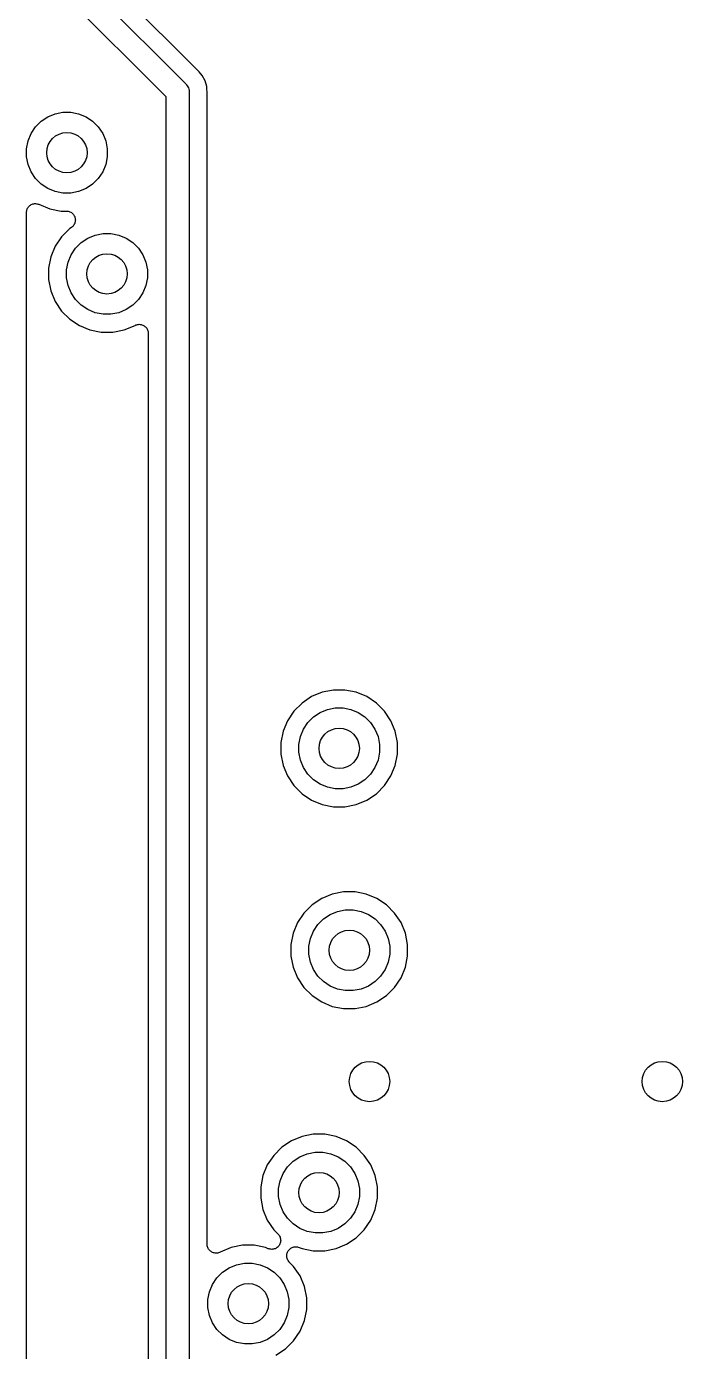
# Model space of a CAD drawing. Extents: x 1.98 to 5.9, y -3.93 to -1.98.
# Drawn here: x 1.976 to 2.232, y -3.408 to -2.892 of the extents above; entities that cross this region are included whole.
import ezdxf

# ---------------------------------------------------------------- set-up
doc = ezdxf.new("R2010")
doc.units = 0
doc.header["$MEASUREMENT"] = 0
doc.layers.add('BLACK', color=7, linetype='CONTINUOUS')

msp = doc.modelspace()

# ---------------------------------------------------------------- linework, layer by layer
at = {"layer": 'BLACK', "linetype": 'CONTINUOUS'}
for p, q in [((2.04304, -2.90867), (1.99678, -2.8624)), ((1.98875, -2.86428), (2.03846, -2.91398)), ((2.03093, -2.91919), (1.98123, -2.86948)), ((2.04316, -2.90876), (2.04304, -2.90867)), ((2.04326, -2.90887), (2.04316, -2.90876)), ((2.0433, -2.9089), (2.04326, -2.90887)), ((2.0436, -2.90915), (2.0433, -2.9089)), ((2.03846, -2.91398), (2.03863, -2.91413)), ((2.03863, -2.91413), (2.03877, -2.9143)), ((2.04385, -2.90946), (2.0436, -2.90915)), ((2.04386, -2.90946), (2.04385, -2.90946)), ((2.04504, -2.9109), (2.04386, -2.90946)), ((2.04611, -2.9129), (2.04504, -2.9109)), ((2.04677, -2.91507), (2.04611, -2.9129)), ((2.03093, -3.51553), (2.03093, -2.91919)), ((2.03877, -2.9143), (2.03877, -2.9143)), ((2.03877, -2.9143), (2.03919, -2.91481)), ((2.03919, -2.91481), (2.03961, -2.91559)), ((2.03961, -2.91559), (2.0398, -2.91623)), ((2.0398, -2.91623), (2.03987, -2.91644)), ((2.03987, -2.91644), (2.03993, -2.9171)), ((2.03993, -2.9171), (2.03993, -2.9171)), ((2.03993, -2.9171), (2.03995, -2.91732)), ((2.03995, -2.91732), (2.03993, -2.91754)), ((2.03993, -2.91754), (2.03993, -3.51388)), ((2.04686, -2.91605), (2.04677, -2.91507)), ((2.04699, -2.91732), (2.04686, -2.91605)), ((2.04686, -2.91605), (2.04686, -2.91605)), ((2.04693, -2.91801), (2.04695, -2.91786)), ((2.04693, -2.91806), (2.04693, -2.91801)), ((2.04693, -3.36659), (2.04693, -2.91806)), ((2.04695, -2.91772), (2.04699, -2.91732)), ((2.04695, -2.91786), (2.04695, -2.91772)), ((1.98, -2.93091), (1.9822, -2.92871)), ((1.9822, -2.92871), (1.98478, -2.92699)), ((1.98478, -2.92699), (1.98764, -2.9258)), ((1.98764, -2.9258), (1.99069, -2.9252)), ((1.99069, -2.9252), (1.99379, -2.9252)), ((1.99379, -2.9252), (1.99683, -2.9258)), ((1.99683, -2.9258), (1.9997, -2.92699)), ((1.9997, -2.92699), (2.00228, -2.92871)), ((2.00228, -2.92871), (2.00447, -2.93091)), ((1.97709, -2.93635), (1.97828, -2.93349)), ((1.97828, -2.93349), (1.98, -2.93091)), ((2.00447, -2.93091), (2.00619, -2.93349)), ((2.00619, -2.93349), (2.00738, -2.93635)), ((1.97649, -2.93939), (1.97709, -2.93635)), ((1.97649, -2.9425), (1.97649, -2.93939)), ((2.00738, -2.93635), (2.00798, -2.93939)), ((2.00798, -2.93939), (2.00798, -2.9425)), ((1.97709, -2.94554), (1.97649, -2.9425)), ((2.00798, -2.9425), (2.00738, -2.94554)), ((1.97828, -2.9484), (1.97709, -2.94554)), ((1.98, -2.95098), (1.97828, -2.9484)), ((2.00619, -2.9484), (2.00447, -2.95098)), ((2.00738, -2.94554), (2.00619, -2.9484)), ((1.9822, -2.95318), (1.98, -2.95098)), ((1.98478, -2.9549), (1.9822, -2.95318)), ((1.98764, -2.95609), (1.98478, -2.9549)), ((1.9997, -2.9549), (1.99683, -2.95609)), ((2.00228, -2.95318), (1.9997, -2.9549)), ((2.00447, -2.95098), (2.00228, -2.95318)), ((1.99069, -2.95669), (1.98764, -2.95609)), ((1.99379, -2.95669), (1.99069, -2.95669)), ((1.99683, -2.95609), (1.99379, -2.95669)), ((1.97649, -2.96423), (1.97653, -2.96391)), ((1.97649, -2.96425), (1.97649, -2.96423)), ((1.97649, -2.96428), (1.97649, -2.96425)), ((1.97649, -2.96425), (1.97649, -2.96425)), ((1.97649, -2.96425), (1.97649, -2.96425)), ((1.97649, -3.78054), (1.97649, -2.96428)), ((1.97653, -2.96391), (1.97656, -2.96357)), ((1.97656, -2.96355), (1.97666, -2.96324)), ((1.97656, -2.96356), (1.97656, -2.96355)), ((1.97656, -2.96357), (1.97656, -2.96356)), ((1.97666, -2.96324), (1.97676, -2.96292)), ((1.97676, -2.96292), (1.97677, -2.96291)), ((1.97677, -2.9629), (1.97693, -2.96261)), ((1.97677, -2.96291), (1.97677, -2.9629)), ((1.97693, -2.96261), (1.97709, -2.96232)), ((1.97709, -2.96232), (1.9771, -2.96231)), ((1.9771, -2.9623), (1.97732, -2.96205)), ((1.9771, -2.96231), (1.9771, -2.9623)), ((1.97732, -2.96205), (1.97753, -2.96179)), ((1.97753, -2.96179), (1.97754, -2.96178)), ((1.97753, -2.96179), (1.97753, -2.96179)), ((1.97754, -2.96178), (1.9778, -2.96157)), ((1.9778, -2.96157), (1.97806, -2.96136)), ((1.97806, -2.96136), (1.97807, -2.96135)), ((1.97806, -2.96136), (1.97806, -2.96136)), ((1.97807, -2.96135), (1.97837, -2.9612)), ((1.97837, -2.9612), (1.97866, -2.96104)), ((1.97866, -2.96104), (1.97867, -2.96104)), ((1.97867, -2.96104), (1.97868, -2.96104)), ((1.97868, -2.96104), (1.979, -2.96094)), ((1.979, -2.96094), (1.97931, -2.96085)), ((1.97931, -2.96085), (1.97932, -2.96085)), ((1.97932, -2.96085), (1.97933, -2.96084)), ((1.97933, -2.96084), (1.97966, -2.96081)), ((1.97966, -2.96081), (1.97999, -2.96078)), ((1.97999, -2.96078), (1.98, -2.96078)), ((1.98, -2.96078), (1.98001, -2.96078)), ((1.98001, -2.96078), (1.98034, -2.96082)), ((1.98034, -2.96082), (1.98067, -2.96085)), ((1.98067, -2.96085), (1.98068, -2.96085)), ((1.98068, -2.96085), (1.98069, -2.96085)), ((1.98069, -2.96085), (1.98101, -2.96095)), ((1.98101, -2.96095), (1.98133, -2.96105)), ((1.98133, -2.96105), (1.9856, -2.96282)), ((1.9856, -2.96282), (1.99, -2.96369)), ((1.99, -2.96369), (1.99205, -2.96369)), ((1.99205, -2.96369), (1.99209, -2.96369)), ((1.99209, -2.96369), (1.99209, -2.96369)), ((1.99209, -2.96369), (1.99209, -2.96369)), ((1.99209, -2.96369), (1.9921, -2.96369)), ((1.9921, -2.96369), (1.99242, -2.96373)), ((1.99242, -2.96373), (1.99277, -2.96377)), ((1.99277, -2.96377), (1.99277, -2.96377)), ((1.99277, -2.96377), (1.99278, -2.96377)), ((1.99278, -2.96377), (1.99309, -2.96387)), ((1.99309, -2.96387), (1.99342, -2.96397)), ((1.99342, -2.96397), (1.99343, -2.96397)), ((1.99343, -2.96397), (1.99343, -2.96398)), ((1.99343, -2.96398), (1.99373, -2.96414)), ((1.99373, -2.96414), (1.99402, -2.9643)), ((1.99402, -2.9643), (1.99402, -2.9643)), ((1.99402, -2.9643), (1.99403, -2.9643)), ((1.99403, -2.9643), (1.99429, -2.96453)), ((1.99429, -2.96453), (1.99455, -2.96474)), ((1.99455, -2.96474), (1.99455, -2.96474)), ((1.99455, -2.96474), (1.99455, -2.96474)), ((1.99455, -2.96474), (1.99476, -2.965)), ((1.99476, -2.965), (1.99498, -2.96527)), ((1.99498, -2.96527), (1.99498, -2.96527)), ((1.99498, -2.96527), (1.99498, -2.96528)), ((1.99498, -2.96528), (1.99513, -2.96557)), ((1.99513, -2.96557), (1.99529, -2.96587)), ((1.99529, -2.96587), (1.99529, -2.96588)), ((1.99529, -2.96588), (1.9953, -2.96588)), ((1.9953, -2.96588), (1.99539, -2.96619)), ((1.99337, -2.97052), (1.9902, -2.97369)), ((1.994, -2.9701), (1.99337, -2.97052)), ((1.99425, -2.96989), (1.994, -2.9701)), ((1.99452, -2.96968), (1.99425, -2.96989)), ((1.99474, -2.96941), (1.99452, -2.96967)), ((1.99452, -2.96967), (1.99452, -2.96967)), ((1.99452, -2.96967), (1.99452, -2.96968)), ((1.99495, -2.96915), (1.99474, -2.96941)), ((1.99496, -2.96915), (1.99495, -2.96915)), ((1.99512, -2.96884), (1.99496, -2.96914)), ((1.99496, -2.96914), (1.99496, -2.96915)), ((1.99528, -2.96855), (1.99512, -2.96884)), ((1.99538, -2.96821), (1.99528, -2.96854)), ((1.99528, -2.96854), (1.99528, -2.96854)), ((1.99528, -2.96854), (1.99528, -2.96855)), ((1.99548, -2.9679), (1.99538, -2.96821)), ((1.99539, -2.96619), (1.99549, -2.96653)), ((1.99552, -2.96755), (1.99548, -2.96789)), ((1.99548, -2.96789), (1.99548, -2.96789)), ((1.99548, -2.96789), (1.99548, -2.9679)), ((1.99549, -2.96653), (1.99549, -2.96653)), ((1.99549, -2.96653), (1.99549, -2.96654)), ((1.99549, -2.96654), (1.99552, -2.96687)), ((1.99552, -2.96687), (1.99555, -2.96721)), ((1.99555, -2.96722), (1.99552, -2.96755)), ((1.99555, -2.96721), (1.99555, -2.96721)), ((1.99555, -2.96721), (1.99555, -2.96722)), ((1.9902, -2.97369), (1.98771, -2.97741)), ((1.99564, -2.97815), (1.99784, -2.97596)), ((1.99784, -2.97596), (2.00041, -2.97423)), ((2.00041, -2.97423), (2.00328, -2.97305)), ((2.00328, -2.97305), (2.00632, -2.97244)), ((2.00632, -2.97244), (2.00943, -2.97244)), ((2.00943, -2.97244), (2.01247, -2.97305)), ((2.01247, -2.97305), (2.01533, -2.97423)), ((2.01533, -2.97423), (2.01791, -2.97596)), ((2.01791, -2.97596), (2.02011, -2.97815)), ((1.98771, -2.97741), (1.986, -2.98155)), ((1.99273, -2.9836), (1.99392, -2.98073)), ((1.99392, -2.98073), (1.99564, -2.97815)), ((2.02011, -2.97815), (2.02183, -2.98073)), ((2.02183, -2.98073), (2.02302, -2.9836)), ((1.986, -2.98155), (1.98513, -2.98595)), ((1.98513, -2.98595), (1.98513, -2.99043)), ((1.99213, -2.98664), (1.99273, -2.9836)), ((2.02302, -2.9836), (2.02362, -2.98664)), ((1.98513, -2.99043), (1.986, -2.99482)), ((1.99213, -2.98974), (1.99213, -2.98664)), ((1.99273, -2.99278), (1.99213, -2.98974)), ((2.02362, -2.98974), (2.02302, -2.99278)), ((2.02362, -2.98664), (2.02362, -2.98974)), ((1.986, -2.99482), (1.98771, -2.99896)), ((1.99392, -2.99565), (1.99273, -2.99278)), ((1.99564, -2.99823), (1.99392, -2.99565)), ((2.02183, -2.99565), (2.02011, -2.99823)), ((2.02302, -2.99278), (2.02183, -2.99565)), ((1.98771, -2.99896), (1.9902, -3.00269)), ((1.99784, -3.00042), (1.99564, -2.99823)), ((2.00041, -3.00214), (1.99784, -3.00042)), ((2.01791, -3.00042), (2.01533, -3.00214)), ((2.02011, -2.99823), (2.01791, -3.00042)), ((1.9902, -3.00269), (1.99337, -3.00586)), ((1.99337, -3.00586), (1.9971, -3.00835)), ((2.00328, -3.00333), (2.00041, -3.00214)), ((2.00632, -3.00394), (2.00328, -3.00333)), ((2.00943, -3.00394), (2.00632, -3.00394)), ((2.01247, -3.00333), (2.00943, -3.00394)), ((2.01533, -3.00214), (2.01247, -3.00333)), ((1.9971, -3.00835), (2.00124, -3.01006)), ((2.00124, -3.01006), (2.00563, -3.01094)), ((2.00563, -3.01094), (2.01011, -3.01094)), ((2.01011, -3.01094), (2.01451, -3.01006)), ((2.01451, -3.01006), (2.01883, -3.00827)), ((2.01883, -3.00827), (2.01912, -3.00812)), ((2.01912, -3.00812), (2.01913, -3.00812)), ((2.01913, -3.00812), (2.01914, -3.00811)), ((2.01914, -3.00811), (2.01945, -3.00802)), ((2.01945, -3.00802), (2.01978, -3.00793)), ((2.01978, -3.00793), (2.01979, -3.00792)), ((2.01978, -3.00793), (2.01978, -3.00793)), ((2.01979, -3.00792), (2.02013, -3.0079)), ((2.02013, -3.0079), (2.02046, -3.00787)), ((2.02046, -3.00787), (2.02046, -3.00787)), ((2.02046, -3.00787), (2.02047, -3.00787)), ((2.02047, -3.00787), (2.02081, -3.0079)), ((2.02081, -3.0079), (2.02114, -3.00794)), ((2.02114, -3.00794), (2.02114, -3.00794)), ((2.02114, -3.00794), (2.02115, -3.00794)), ((2.02115, -3.00794), (2.02147, -3.00804)), ((2.02147, -3.00804), (2.02179, -3.00814)), ((2.02179, -3.00814), (2.0218, -3.00814)), ((2.0218, -3.00814), (2.0218, -3.00814)), ((2.0218, -3.00814), (2.0221, -3.00831)), ((2.0221, -3.00831), (2.02239, -3.00846)), ((2.02239, -3.00846), (2.0224, -3.00847)), ((2.0224, -3.00847), (2.0224, -3.00847)), ((2.0224, -3.00847), (2.02266, -3.00869)), ((2.02266, -3.00869), (2.02292, -3.0089)), ((2.02292, -3.0089), (2.02292, -3.00891)), ((2.02292, -3.00891), (2.02293, -3.00891)), ((2.02293, -3.00891), (2.02314, -3.00917)), ((2.02314, -3.00917), (2.02335, -3.00943)), ((2.02335, -3.00943), (2.02335, -3.00944)), ((2.02335, -3.00944), (2.02336, -3.00944)), ((2.02336, -3.00944), (2.02351, -3.00974)), ((2.02351, -3.00974), (2.02367, -3.01003)), ((2.02367, -3.01003), (2.02367, -3.01004)), ((2.02367, -3.01004), (2.02367, -3.01005)), ((2.02367, -3.01005), (2.02377, -3.01037)), ((2.02377, -3.01037), (2.02387, -3.01069)), ((2.02387, -3.01069), (2.02387, -3.01069)), ((2.02387, -3.01069), (2.02387, -3.0107)), ((2.02387, -3.0107), (2.0239, -3.01103)), ((2.0239, -3.01103), (2.02393, -3.01137)), ((2.02393, -3.01137), (2.02393, -3.51501)), ((2.09179, -3.15135), (2.08765, -3.15307)), ((2.09618, -3.15048), (2.09179, -3.15135)), ((2.10067, -3.15048), (2.09618, -3.15048)), ((2.10506, -3.15135), (2.10067, -3.15048)), ((2.1092, -3.15307), (2.10506, -3.15135)), ((2.08392, -3.15556), (2.08076, -3.15873)), ((2.08765, -3.15307), (2.08392, -3.15556)), ((2.11293, -3.15556), (2.1092, -3.15307)), ((2.11609, -3.15873), (2.11293, -3.15556)), ((2.08076, -3.15873), (2.07827, -3.16245)), ((2.08619, -3.16319), (2.08839, -3.161)), ((2.08839, -3.161), (2.09097, -3.15927)), ((2.09097, -3.15927), (2.09383, -3.15809)), ((2.09383, -3.15809), (2.09687, -3.15748)), ((2.09687, -3.15748), (2.09998, -3.15748)), ((2.09998, -3.15748), (2.10302, -3.15809)), ((2.10302, -3.15809), (2.10588, -3.15927)), ((2.10588, -3.15927), (2.10846, -3.161)), ((2.10846, -3.161), (2.11066, -3.16319)), ((2.11858, -3.16245), (2.11609, -3.15873)), ((2.07655, -3.16659), (2.07568, -3.17099)), ((2.07827, -3.16245), (2.07655, -3.16659)), ((2.08328, -3.16863), (2.08447, -3.16577)), ((2.08447, -3.16577), (2.08619, -3.16319)), ((2.11066, -3.16319), (2.11238, -3.16577)), ((2.11238, -3.16577), (2.11357, -3.16863)), ((2.1203, -3.16659), (2.11858, -3.16245)), ((2.12117, -3.17099), (2.1203, -3.16659)), ((2.07568, -3.17099), (2.07568, -3.17547)), ((2.08268, -3.17168), (2.08328, -3.16863)), ((2.08268, -3.17478), (2.08268, -3.17168)), ((2.11357, -3.16863), (2.11417, -3.17168)), ((2.11417, -3.17168), (2.11417, -3.17478)), ((2.12117, -3.17547), (2.12117, -3.17099)), ((2.07568, -3.17547), (2.07655, -3.17986)), ((2.08328, -3.17782), (2.08268, -3.17478)), ((2.11417, -3.17478), (2.11357, -3.17782)), ((2.1203, -3.17986), (2.12117, -3.17547)), ((2.07655, -3.17986), (2.07827, -3.184)), ((2.08447, -3.18069), (2.08328, -3.17782)), ((2.08619, -3.18327), (2.08447, -3.18069)), ((2.11238, -3.18069), (2.11066, -3.18327)), ((2.11357, -3.17782), (2.11238, -3.18069)), ((2.11858, -3.184), (2.1203, -3.17986)), ((2.07827, -3.184), (2.08076, -3.18773)), ((2.08076, -3.18773), (2.08392, -3.1909)), ((2.08839, -3.18546), (2.08619, -3.18327)), ((2.09097, -3.18718), (2.08839, -3.18546)), ((2.09383, -3.18837), (2.09097, -3.18718)), ((2.10588, -3.18718), (2.10302, -3.18837)), ((2.10846, -3.18546), (2.10588, -3.18718)), ((2.11066, -3.18327), (2.10846, -3.18546)), ((2.11293, -3.1909), (2.11609, -3.18773)), ((2.11609, -3.18773), (2.11858, -3.184)), ((2.08392, -3.1909), (2.08765, -3.19339)), ((2.09687, -3.18898), (2.09383, -3.18837)), ((2.09998, -3.18898), (2.09687, -3.18898)), ((2.10302, -3.18837), (2.09998, -3.18898)), ((2.1092, -3.19339), (2.11293, -3.1909)), ((2.08765, -3.19339), (2.09179, -3.1951)), ((2.09179, -3.1951), (2.09618, -3.19598)), ((2.09618, -3.19598), (2.10067, -3.19598)), ((2.10067, -3.19598), (2.10506, -3.1951)), ((2.10506, -3.1951), (2.1092, -3.19339)), ((2.10012, -3.22922), (2.09573, -3.23009)), ((2.1046, -3.22922), (2.10012, -3.22922)), ((2.109, -3.23009), (2.1046, -3.22922)), ((2.08786, -3.2343), (2.08469, -3.23747)), ((2.09159, -3.23181), (2.08786, -3.2343)), ((2.09573, -3.23009), (2.09159, -3.23181)), ((2.11314, -3.23181), (2.109, -3.23009)), ((2.11686, -3.2343), (2.11314, -3.23181)), ((2.12003, -3.23747), (2.11686, -3.2343)), ((2.08469, -3.23747), (2.0822, -3.24119)), ((2.09013, -3.24193), (2.09232, -3.23974)), ((2.09232, -3.23974), (2.0949, -3.23801)), ((2.0949, -3.23801), (2.09777, -3.23683)), ((2.09777, -3.23683), (2.10081, -3.23622)), ((2.10081, -3.23622), (2.10391, -3.23622)), ((2.10391, -3.23622), (2.10696, -3.23683)), ((2.10696, -3.23683), (2.10982, -3.23801)), ((2.10982, -3.23801), (2.1124, -3.23974)), ((2.1124, -3.23974), (2.11459, -3.24193)), ((2.12252, -3.24119), (2.12003, -3.23747)), ((2.0822, -3.24119), (2.08049, -3.24533)), ((2.08722, -3.24737), (2.08841, -3.24451)), ((2.08841, -3.24451), (2.09013, -3.24193)), ((2.11459, -3.24193), (2.11632, -3.24451)), ((2.11632, -3.24451), (2.11751, -3.24737)), ((2.12424, -3.24533), (2.12252, -3.24119)), ((2.08049, -3.24533), (2.07961, -3.24973)), ((2.07961, -3.24973), (2.07961, -3.25421)), ((2.08661, -3.25042), (2.08722, -3.24737)), ((2.11751, -3.24737), (2.11811, -3.25042)), ((2.12511, -3.24973), (2.12424, -3.24533)), ((2.12511, -3.25421), (2.12511, -3.24973)), ((2.07961, -3.25421), (2.08049, -3.2586)), ((2.08661, -3.25352), (2.08661, -3.25042)), ((2.08722, -3.25656), (2.08661, -3.25352)), ((2.11811, -3.25352), (2.11751, -3.25656)), ((2.11811, -3.25042), (2.11811, -3.25352)), ((2.12424, -3.2586), (2.12511, -3.25421)), ((2.08049, -3.2586), (2.0822, -3.26274)), ((2.08841, -3.25943), (2.08722, -3.25656)), ((2.09013, -3.26201), (2.08841, -3.25943)), ((2.11632, -3.25943), (2.11459, -3.26201)), ((2.11751, -3.25656), (2.11632, -3.25943)), ((2.12252, -3.26274), (2.12424, -3.2586)), ((2.0822, -3.26274), (2.08469, -3.26647)), ((2.09232, -3.2642), (2.09013, -3.26201)), ((2.0949, -3.26592), (2.09232, -3.2642)), ((2.1124, -3.2642), (2.10982, -3.26592)), ((2.11459, -3.26201), (2.1124, -3.2642)), ((2.12003, -3.26647), (2.12252, -3.26274)), ((2.08469, -3.26647), (2.08786, -3.26964)), ((2.08786, -3.26964), (2.09159, -3.27213)), ((2.09777, -3.26711), (2.0949, -3.26592)), ((2.10081, -3.26772), (2.09777, -3.26711)), ((2.10391, -3.26772), (2.10081, -3.26772)), ((2.10696, -3.26711), (2.10391, -3.26772)), ((2.10982, -3.26592), (2.10696, -3.26711)), ((2.11314, -3.27213), (2.11686, -3.26964)), ((2.11686, -3.26964), (2.12003, -3.26647)), ((2.09159, -3.27213), (2.09573, -3.27384)), ((2.09573, -3.27384), (2.10012, -3.27472)), ((2.10012, -3.27472), (2.1046, -3.27472)), ((2.1046, -3.27472), (2.109, -3.27384)), ((2.109, -3.27384), (2.11314, -3.27213)), ((2.07978, -3.3263), (2.07605, -3.32879)), ((2.08392, -3.32458), (2.07978, -3.3263)), ((2.08831, -3.32371), (2.08392, -3.32458)), ((2.09279, -3.32371), (2.08831, -3.32371)), ((2.09719, -3.32458), (2.09279, -3.32371)), ((2.10133, -3.3263), (2.09719, -3.32458)), ((2.10505, -3.32879), (2.10133, -3.3263)), ((2.07288, -3.33196), (2.07039, -3.33568)), ((2.07605, -3.32879), (2.07288, -3.33196)), ((2.08051, -3.33422), (2.08309, -3.3325)), ((2.08309, -3.3325), (2.08596, -3.33131)), ((2.08596, -3.33131), (2.089, -3.33071)), ((2.089, -3.33071), (2.0921, -3.33071)), ((2.0921, -3.33071), (2.09514, -3.33131)), ((2.09514, -3.33131), (2.09801, -3.3325)), ((2.09801, -3.3325), (2.10059, -3.33422)), ((2.10822, -3.33196), (2.10505, -3.32879)), ((2.11071, -3.33568), (2.10822, -3.33196)), ((2.07039, -3.33568), (2.06868, -3.33982)), ((2.0766, -3.339), (2.07832, -3.33642)), ((2.07832, -3.33642), (2.08051, -3.33422)), ((2.10059, -3.33422), (2.10278, -3.33642)), ((2.10278, -3.33642), (2.10451, -3.339)), ((2.11242, -3.33982), (2.11071, -3.33568)), ((2.06868, -3.33982), (2.0678, -3.34422)), ((2.0748, -3.34491), (2.07541, -3.34186)), ((2.07541, -3.34186), (2.0766, -3.339)), ((2.10451, -3.339), (2.10569, -3.34186)), ((2.10569, -3.34186), (2.1063, -3.34491)), ((2.1133, -3.34422), (2.11242, -3.33982)), ((2.0678, -3.34422), (2.0678, -3.3487)), ((2.0748, -3.34801), (2.0748, -3.34491)), ((2.07541, -3.35105), (2.0748, -3.34801)), ((2.1063, -3.34801), (2.10569, -3.35105)), ((2.1063, -3.34491), (2.1063, -3.34801)), ((2.1133, -3.3487), (2.1133, -3.34422)), ((2.0678, -3.3487), (2.06868, -3.35309)), ((2.06868, -3.35309), (2.07039, -3.35723)), ((2.0766, -3.35392), (2.07541, -3.35105)), ((2.10569, -3.35105), (2.10451, -3.35392)), ((2.11071, -3.35723), (2.11242, -3.35309)), ((2.11242, -3.35309), (2.1133, -3.3487)), ((2.07039, -3.35723), (2.07288, -3.36096)), ((2.07832, -3.3565), (2.0766, -3.35392)), ((2.08051, -3.35869), (2.07832, -3.3565)), ((2.10278, -3.3565), (2.10059, -3.35869)), ((2.10451, -3.35392), (2.10278, -3.3565)), ((2.10822, -3.36096), (2.11071, -3.35723)), ((2.07288, -3.36096), (2.07457, -3.36265)), ((2.07457, -3.36265), (2.07461, -3.36269)), ((2.07461, -3.36269), (2.07482, -3.36295)), ((2.07482, -3.36295), (2.07503, -3.36321)), ((2.07503, -3.36321), (2.07503, -3.36322)), ((2.07503, -3.36322), (2.07504, -3.36322)), ((2.07504, -3.36322), (2.07518, -3.3635)), ((2.07518, -3.3635), (2.07535, -3.36382)), ((2.08309, -3.36041), (2.08051, -3.35869)), ((2.08596, -3.3616), (2.08309, -3.36041)), ((2.089, -3.3622), (2.08596, -3.3616)), ((2.0921, -3.3622), (2.089, -3.3622)), ((2.09514, -3.3616), (2.0921, -3.3622)), ((2.09801, -3.36041), (2.09514, -3.3616)), ((2.10059, -3.35869), (2.09801, -3.36041)), ((2.10505, -3.36413), (2.10822, -3.36096)), ((2.04697, -3.36692), (2.04693, -3.36659)), ((2.047, -3.36725), (2.04697, -3.36692)), ((2.047, -3.36726), (2.047, -3.36725)), ((2.047, -3.36727), (2.047, -3.36726)), ((2.0471, -3.36759), (2.047, -3.36727)), ((2.04719, -3.36791), (2.0471, -3.36759)), ((2.0472, -3.36792), (2.04719, -3.36791)), ((2.04719, -3.36791), (2.04719, -3.36791)), ((2.04735, -3.36822), (2.0472, -3.36792)), ((2.04751, -3.36851), (2.04735, -3.36822)), ((2.04751, -3.36852), (2.04751, -3.36851)), ((2.04752, -3.36852), (2.04751, -3.36852)), ((2.04773, -3.36878), (2.04752, -3.36852)), ((2.04794, -3.36904), (2.04773, -3.36878)), ((2.05636, -3.36789), (2.05204, -3.36968)), ((2.06075, -3.36702), (2.05636, -3.36789)), ((2.06523, -3.36702), (2.06075, -3.36702)), ((2.06963, -3.36789), (2.06523, -3.36702)), ((2.07076, -3.36836), (2.06963, -3.36789)), ((2.07108, -3.36846), (2.07076, -3.36836)), ((2.07141, -3.36856), (2.07108, -3.36846)), ((2.07173, -3.36859), (2.07141, -3.36856)), ((2.07141, -3.36856), (2.07141, -3.36856)), ((2.07141, -3.36856), (2.07141, -3.36856)), ((2.07209, -3.36863), (2.07173, -3.36859)), ((2.07243, -3.36859), (2.07209, -3.36863)), ((2.07209, -3.36863), (2.07209, -3.36863)), ((2.07209, -3.36863), (2.07209, -3.36863)), ((2.07277, -3.36856), (2.07243, -3.36859)), ((2.0731, -3.36846), (2.07277, -3.36856)), ((2.07277, -3.36856), (2.07277, -3.36856)), ((2.07277, -3.36856), (2.07277, -3.36856)), ((2.07342, -3.36837), (2.0731, -3.36846)), ((2.07343, -3.36836), (2.07342, -3.36837)), ((2.07371, -3.36822), (2.07343, -3.36836)), ((2.07343, -3.36836), (2.07343, -3.36836)), ((2.07403, -3.36805), (2.07371, -3.36822)), ((2.07428, -3.36784), (2.07403, -3.36804)), ((2.07403, -3.36804), (2.07403, -3.36805)), ((2.07403, -3.36805), (2.07403, -3.36805)), ((2.07456, -3.36762), (2.07428, -3.36784)), ((2.07478, -3.36735), (2.07456, -3.36761)), ((2.07456, -3.36761), (2.07456, -3.36762)), ((2.07456, -3.36762), (2.07456, -3.36762)), ((2.07499, -3.36709), (2.07478, -3.36735)), ((2.075, -3.36709), (2.07499, -3.36709)), ((2.07515, -3.3668), (2.075, -3.36709)), ((2.075, -3.36709), (2.075, -3.36709)), ((2.07532, -3.36649), (2.07515, -3.3668)), ((2.07542, -3.36618), (2.07532, -3.36649)), ((2.07532, -3.36649), (2.07532, -3.36649)), ((2.07532, -3.36649), (2.07532, -3.36649)), ((2.07535, -3.36382), (2.07535, -3.36382)), ((2.07535, -3.36382), (2.07535, -3.36383)), ((2.07535, -3.36383), (2.07545, -3.36417)), ((2.07553, -3.36584), (2.07542, -3.36618)), ((2.07545, -3.36417), (2.07554, -3.36448)), ((2.07556, -3.3655), (2.07553, -3.36584)), ((2.07553, -3.36584), (2.07553, -3.36584)), ((2.07553, -3.36584), (2.07553, -3.36584)), ((2.07554, -3.36448), (2.07554, -3.36448)), ((2.07554, -3.36448), (2.07554, -3.36448)), ((2.07554, -3.36448), (2.07557, -3.36483)), ((2.0756, -3.36516), (2.07556, -3.3655)), ((2.07557, -3.36483), (2.0756, -3.36516)), ((2.0756, -3.36516), (2.0756, -3.36516)), ((2.0756, -3.36516), (2.0756, -3.36516)), ((2.07855, -3.36913), (2.07876, -3.36887)), ((2.07876, -3.36887), (2.07898, -3.36861)), ((2.07898, -3.36861), (2.07899, -3.3686)), ((2.07898, -3.36861), (2.07898, -3.36861)), ((2.07899, -3.3686), (2.07925, -3.36839)), ((2.07925, -3.36839), (2.07951, -3.36818)), ((2.07951, -3.36818), (2.07951, -3.36817)), ((2.07951, -3.36817), (2.07952, -3.36817)), ((2.07952, -3.36817), (2.07982, -3.36801)), ((2.07982, -3.36801), (2.08012, -3.36786)), ((2.08012, -3.36785), (2.08044, -3.36776)), ((2.08012, -3.36786), (2.08012, -3.36785)), ((2.08012, -3.36786), (2.08012, -3.36786)), ((2.08044, -3.36776), (2.08077, -3.36766)), ((2.08077, -3.36766), (2.08077, -3.36766)), ((2.08077, -3.36766), (2.08078, -3.36766)), ((2.08078, -3.36766), (2.08111, -3.36763)), ((2.08111, -3.36763), (2.08145, -3.36759)), ((2.08145, -3.36759), (2.08145, -3.3676)), ((2.08145, -3.3676), (2.08146, -3.36759)), ((2.08146, -3.36759), (2.0818, -3.36763)), ((2.0818, -3.36763), (2.08213, -3.36766)), ((2.08213, -3.36766), (2.08213, -3.36766)), ((2.08213, -3.36766), (2.08214, -3.36766)), ((2.08214, -3.36766), (2.08246, -3.36776)), ((2.08246, -3.36776), (2.08278, -3.36786)), ((2.08278, -3.36786), (2.08392, -3.36833)), ((2.08392, -3.36833), (2.08831, -3.3692)), ((2.09279, -3.3692), (2.09719, -3.36833)), ((2.09719, -3.36833), (2.10133, -3.36662)), ((2.10133, -3.36662), (2.10505, -3.36413)), ((2.04794, -3.36905), (2.04794, -3.36904)), ((2.04795, -3.36905), (2.04794, -3.36905)), ((2.04821, -3.36927), (2.04795, -3.36905)), ((2.04846, -3.36948), (2.04821, -3.36927)), ((2.04847, -3.36948), (2.04846, -3.36948)), ((2.04848, -3.36949), (2.04847, -3.36948)), ((2.04877, -3.36965), (2.04848, -3.36949)), ((2.04906, -3.36981), (2.04877, -3.36965)), ((2.04907, -3.36981), (2.04906, -3.36981)), ((2.04908, -3.36981), (2.04907, -3.36981)), ((2.0494, -3.36991), (2.04908, -3.36981)), ((2.04971, -3.37001), (2.0494, -3.36991)), ((2.04972, -3.37001), (2.04971, -3.37001)), ((2.04973, -3.37002), (2.04972, -3.37001)), ((2.05006, -3.37005), (2.04973, -3.37002)), ((2.05039, -3.37009), (2.05006, -3.37005)), ((2.0504, -3.37009), (2.05039, -3.37009)), ((2.05041, -3.37009), (2.0504, -3.37009)), ((2.05074, -3.37006), (2.05041, -3.37009)), ((2.05107, -3.37003), (2.05074, -3.37006)), ((2.05108, -3.37003), (2.05107, -3.37003)), ((2.05109, -3.37003), (2.05108, -3.37003)), ((2.05141, -3.36993), (2.05109, -3.37003)), ((2.05173, -3.36984), (2.05141, -3.36993)), ((2.05174, -3.36983), (2.05173, -3.36984)), ((2.05204, -3.36968), (2.05174, -3.36983)), ((2.05174, -3.36983), (2.05174, -3.36983)), ((2.0584, -3.37462), (2.06144, -3.37402)), ((2.06144, -3.37402), (2.06454, -3.37402)), ((2.06454, -3.37402), (2.06759, -3.37462)), ((2.07794, -3.37106), (2.07798, -3.37073)), ((2.07797, -3.37139), (2.07794, -3.37106)), ((2.07794, -3.37106), (2.07794, -3.37106)), ((2.07794, -3.37106), (2.07794, -3.37106)), ((2.078, -3.37174), (2.07797, -3.37139)), ((2.07798, -3.37073), (2.07802, -3.37039)), ((2.07809, -3.37205), (2.078, -3.37174)), ((2.078, -3.37174), (2.078, -3.37174)), ((2.078, -3.37174), (2.078, -3.37174)), ((2.07802, -3.37038), (2.07812, -3.37006)), ((2.07802, -3.37039), (2.07802, -3.37038)), ((2.07802, -3.37038), (2.07802, -3.37038)), ((2.07819, -3.37239), (2.07809, -3.37205)), ((2.07812, -3.37006), (2.07822, -3.36973)), ((2.0782, -3.3724), (2.07819, -3.37239)), ((2.07836, -3.37272), (2.0782, -3.3724)), ((2.0782, -3.3724), (2.0782, -3.3724)), ((2.07822, -3.36973), (2.07838, -3.36943)), ((2.07822, -3.36973), (2.07822, -3.36973)), ((2.07822, -3.36973), (2.07822, -3.36973)), ((2.07851, -3.373), (2.07836, -3.37272)), ((2.07838, -3.36943), (2.07855, -3.36913)), ((2.07851, -3.37301), (2.07851, -3.373)), ((2.07851, -3.373), (2.07851, -3.373)), ((2.07874, -3.37329), (2.07851, -3.37301)), ((2.07855, -3.36913), (2.07855, -3.36913)), ((2.07855, -3.36913), (2.07855, -3.36913)), ((2.07893, -3.37353), (2.07874, -3.37329)), ((2.07894, -3.37354), (2.07893, -3.37353)), ((2.07897, -3.37357), (2.07894, -3.37354)), ((2.07894, -3.37354), (2.07894, -3.37354)), ((2.07894, -3.37354), (2.07894, -3.37354)), ((2.08066, -3.37526), (2.07897, -3.37357)), ((2.08831, -3.3692), (2.09279, -3.3692)), ((2.05076, -3.37973), (2.05295, -3.37753)), ((2.05295, -3.37753), (2.05553, -3.37581)), ((2.05553, -3.37581), (2.0584, -3.37462)), ((2.06759, -3.37462), (2.07045, -3.37581)), ((2.07045, -3.37581), (2.07303, -3.37753)), ((2.07303, -3.37753), (2.07522, -3.37973)), ((2.08315, -3.37899), (2.08066, -3.37526)), ((2.08487, -3.38313), (2.08315, -3.37899)), ((2.04785, -3.38517), (2.04904, -3.3823)), ((2.04904, -3.3823), (2.05076, -3.37973)), ((2.07522, -3.37973), (2.07695, -3.3823)), ((2.07695, -3.3823), (2.07813, -3.38517)), ((2.08574, -3.38752), (2.08487, -3.38313)), ((2.04724, -3.38821), (2.04785, -3.38517)), ((2.04724, -3.39131), (2.04724, -3.38821)), ((2.07813, -3.38517), (2.07874, -3.38821)), ((2.07874, -3.38821), (2.07874, -3.39131)), ((2.08574, -3.392), (2.08574, -3.38752)), ((2.04785, -3.39436), (2.04724, -3.39131)), ((2.04904, -3.39722), (2.04785, -3.39436)), ((2.07813, -3.39436), (2.07695, -3.39722)), ((2.07874, -3.39131), (2.07813, -3.39436)), ((2.08487, -3.3964), (2.08574, -3.392)), ((2.05076, -3.3998), (2.04904, -3.39722)), ((2.05295, -3.402), (2.05076, -3.3998)), ((2.07522, -3.3998), (2.07303, -3.402)), ((2.07695, -3.39722), (2.07522, -3.3998)), ((2.08315, -3.40054), (2.08487, -3.3964)), ((2.05553, -3.40372), (2.05295, -3.402)), ((2.0584, -3.40491), (2.05553, -3.40372)), ((2.06144, -3.40551), (2.0584, -3.40491)), ((2.06759, -3.40491), (2.06454, -3.40551)), ((2.07045, -3.40372), (2.06759, -3.40491)), ((2.07303, -3.402), (2.07045, -3.40372)), ((2.07749, -3.40743), (2.08066, -3.40426)), ((2.08066, -3.40426), (2.08315, -3.40054)), ((2.06454, -3.40551), (2.06144, -3.40551)), ((2.07377, -3.40992), (2.07749, -3.40743))]:
    msp.add_line(p, q, dxfattribs=at)
at = {"layer": 'BLACK'}
for centre in [(1.99224, -2.94094), (2.00787, -2.98819), (2.09843, -3.17323), (2.10236, -3.25197), (2.11024, -3.30315), (2.22441, -3.30315), (2.09055, -3.34646), (2.06299, -3.38976)]:
    msp.add_circle(centre, 0.00787, dxfattribs=at)

doc.saveas('drawing.dxf')
